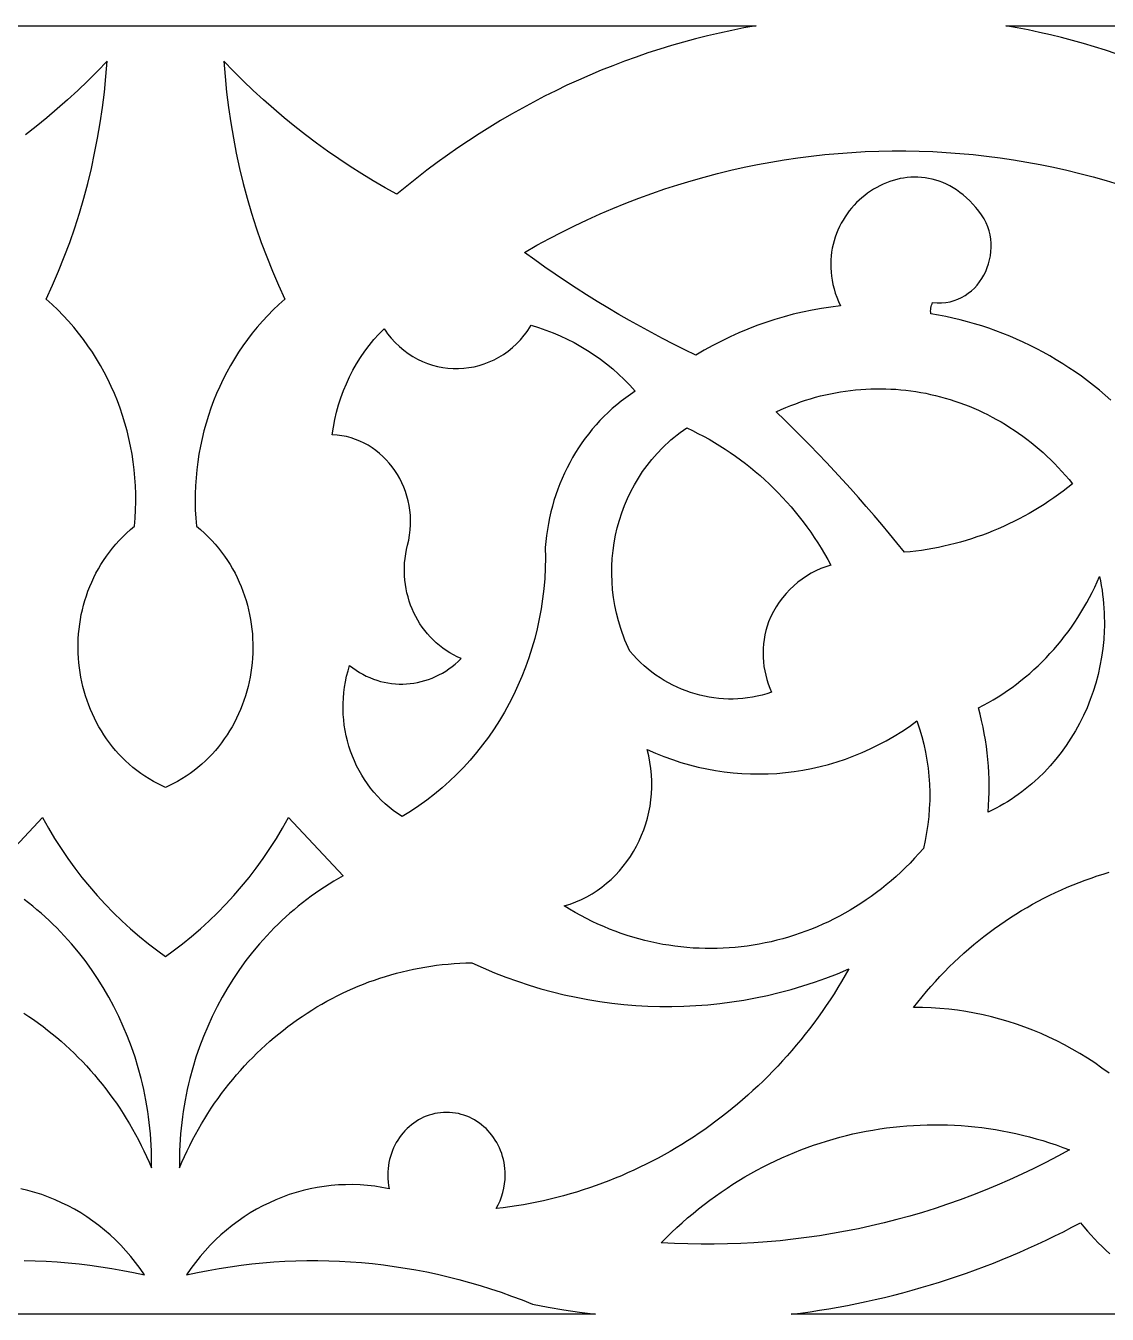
# Model space of a CAD drawing. Extents: x 1908 to 2928, y -299 to 721.
# Drawn here: x 2408.9 to 2476, y -198.6 to -118.6 of the extents above; entities that cross this region are included whole.
import ezdxf

# ---------------------------------------------------------------- set-up
doc = ezdxf.new("R2010")
doc.units = 0
doc.layers.add('BITMAP_LAYER', color=18, linetype='CONTINUOUS')

msp = doc.modelspace()

# ---------------------------------------------------------------- linework, layer by layer
at = {"layer": 'BITMAP_LAYER'}
for points in [[(2380.89, -118.579), (2417.554, -118.579), (2454.218, -118.579), (2453.46, -118.716), (2452.704, -118.866), (2451.952, -119.029), (2451.202, -119.204), (2450.455, -119.392), (2449.711, -119.592), (2448.971, -119.805), (2448.233, -120.031), (2447.5, -120.269), (2446.77, -120.519), (2446.044, -120.781), (2445.322, -121.056), (2444.604, -121.343), (2443.89, -121.641), (2443.181, -121.953), (2442.476, -122.276), (2441.776, -122.611), (2441.08, -122.958), (2440.39, -123.317), (2439.704, -123.687), (2439.024, -124.07), (2438.349, -124.464), (2437.679, -124.87), (2437.016, -125.288), (2436.358, -125.717), (2435.705, -126.157), (2435.059, -126.609), (2434.419, -127.073), (2433.785, -127.548), (2433.158, -128.034), (2432.537, -128.532), (2431.923, -129.041), (2431.184, -128.632), (2430.453, -128.208), (2429.731, -127.769), (2429.016, -127.315), (2428.311, -126.847), (2427.614, -126.364), (2426.926, -125.867), (2426.248, -125.356), (2425.579, -124.831), (2424.92, -124.292), (2424.271, -123.739), (2423.631, -123.173), (2423.002, -122.593), (2422.384, -122), (2421.776, -121.394), (2421.178, -120.775), (2421.252, -121.738), (2421.348, -122.699), (2421.466, -123.655), (2421.605, -124.608), (2421.767, -125.555), (2421.951, -126.498), (2422.156, -127.436), (2422.382, -128.368), (2422.63, -129.293), (2422.9, -130.212), (2423.19, -131.124), (2423.502, -132.028), (2423.835, -132.924), (2424.189, -133.812), (2424.563, -134.691), (2424.958, -135.561), (2424.594, -135.886), (2424.241, -136.221), (2423.9, -136.567), (2423.57, -136.923), (2423.251, -137.289), (2422.944, -137.665), (2422.649, -138.049), (2422.365, -138.442), (2422.094, -138.844), (2421.835, -139.254), (2421.588, -139.671), (2421.354, -140.096), (2421.132, -140.528), (2420.923, -140.967), (2420.726, -141.413), (2420.543, -141.864), (2420.373, -142.322), (2420.215, -142.784), (2420.072, -143.252), (2419.941, -143.725), (2419.824, -144.202), (2419.721, -144.683), (2419.632, -145.169), (2419.557, -145.657), (2419.496, -146.149), (2419.449, -146.644), (2419.416, -147.141), (2419.398, -147.64), (2419.395, -148.141), (2419.406, -148.643), (2419.432, -149.147), (2419.473, -149.652), (2419.726, -149.863), (2419.969, -150.081), (2420.202, -150.306), (2420.425, -150.536), (2420.639, -150.772), (2420.843, -151.014), (2421.038, -151.262), (2421.223, -151.514), (2421.398, -151.771), (2421.565, -152.033), (2421.721, -152.299), (2421.869, -152.569), (2422.007, -152.843), (2422.135, -153.12), (2422.255, -153.401), (2422.365, -153.685), (2422.466, -153.972), (2422.557, -154.261), (2422.64, -154.552), (2422.713, -154.846), (2422.778, -155.141), (2422.833, -155.438), (2422.879, -155.736), (2422.917, -156.035), (2422.945, -156.335), (2422.964, -156.635), (2422.975, -156.936), (2422.977, -157.236), (2422.97, -157.537), (2422.954, -157.837), (2422.929, -158.136), (2422.896, -158.434), (2422.854, -158.731), (2422.803, -159.026), (2422.744, -159.32), (2422.676, -159.611), (2422.6, -159.901), (2422.515, -160.187), (2422.422, -160.471), (2422.32, -160.752), (2422.21, -161.03), (2422.091, -161.304), (2421.964, -161.575), (2421.829, -161.841), (2421.685, -162.103), (2421.534, -162.36), (2421.374, -162.613), (2421.206, -162.861), (2421.03, -163.103), (2420.845, -163.339), (2420.653, -163.57), (2420.452, -163.795), (2420.244, -164.014), (2420.028, -164.225), (2419.803, -164.431), (2419.571, -164.628), (2419.331, -164.819), (2419.083, -165.002), (2418.828, -165.177), (2418.564, -165.344), (2418.293, -165.503), (2418.014, -165.653), (2417.728, -165.795), (2417.554, -165.873), (2417.38, -165.795), (2417.094, -165.653), (2416.815, -165.503), (2416.544, -165.344), (2416.28, -165.177), (2416.024, -165.002), (2415.777, -164.819), (2415.537, -164.628), (2415.304, -164.431), (2415.08, -164.225), (2414.864, -164.014), (2414.655, -163.795), (2414.455, -163.57), (2414.263, -163.339), (2414.078, -163.103), (2413.902, -162.861), (2413.734, -162.613), (2413.574, -162.36), (2413.422, -162.103), (2413.279, -161.841), (2413.144, -161.575), (2413.017, -161.304), (2412.898, -161.03), (2412.788, -160.752), (2412.686, -160.471), (2412.593, -160.187), (2412.508, -159.901), (2412.432, -159.611), (2412.364, -159.32), (2412.305, -159.026), (2412.254, -158.731), (2412.212, -158.434), (2412.179, -158.136), (2412.154, -157.837), (2412.138, -157.537), (2412.131, -157.236), (2412.133, -156.936), (2412.143, -156.635), (2412.163, -156.335), (2412.191, -156.035), (2412.228, -155.736), (2412.275, -155.438), (2412.33, -155.141), (2412.394, -154.846), (2412.468, -154.552), (2412.55, -154.261), (2412.642, -153.972), (2412.743, -153.685), (2412.853, -153.401), (2412.973, -153.12), (2413.101, -152.843), (2413.239, -152.569), (2413.387, -152.299), (2413.543, -152.033), (2413.709, -151.771), (2413.885, -151.514), (2414.07, -151.262), (2414.265, -151.014), (2414.469, -150.772), (2414.683, -150.536), (2414.906, -150.306), (2415.139, -150.081), (2415.382, -149.863), (2415.634, -149.652), (2415.676, -149.147), (2415.702, -148.643), (2415.713, -148.141), (2415.71, -147.64), (2415.692, -147.141), (2415.659, -146.644), (2415.612, -146.149), (2415.551, -145.657), (2415.476, -145.169), (2415.387, -144.683), (2415.283, -144.202), (2415.167, -143.725), (2415.036, -143.252), (2414.892, -142.784), (2414.735, -142.322), (2414.565, -141.864), (2414.382, -141.413), (2414.185, -140.967), (2413.976, -140.528), (2413.754, -140.096), (2413.52, -139.671), (2413.273, -139.254), (2413.014, -138.844), (2412.742, -138.442), (2412.459, -138.049), (2412.164, -137.665), (2411.857, -137.289), (2411.538, -136.923), (2411.208, -136.567), (2410.866, -136.221), (2410.514, -135.886), (2410.15, -135.561), (2410.545, -134.691), (2410.919, -133.812), (2411.273, -132.924), (2411.606, -132.028), (2411.917, -131.124), (2412.208, -130.212), (2412.477, -129.293), (2412.726, -128.368), (2412.952, -127.436), (2413.157, -126.498), (2413.341, -125.555), (2413.502, -124.608), (2413.642, -123.655), (2413.76, -122.699), (2413.856, -121.738), (2413.929, -120.775), (2413.332, -121.394), (2412.724, -122), (2412.106, -122.593), (2411.476, -123.173), (2410.837, -123.739), (2410.188, -124.292), (2409.529, -124.831), (2408.86, -125.356)], [(2476.569, -120.318), (2475.896, -120.096), (2475.219, -119.885), (2474.54, -119.685), (2473.858, -119.495), (2473.173, -119.316), (2472.486, -119.147), (2471.796, -118.989), (2471.104, -118.841), (2470.409, -118.705), (2469.713, -118.579), (2504.935, -118.579)], [(2476.238, -141.82), (2475.882, -141.509), (2475.52, -141.205), (2475.154, -140.91), (2474.782, -140.623), (2474.404, -140.345), (2474.022, -140.075), (2473.635, -139.813), (2473.244, -139.56), (2472.847, -139.315), (2472.446, -139.08), (2472.041, -138.852), (2471.632, -138.634), (2471.218, -138.425), (2470.801, -138.224), (2470.379, -138.033), (2469.954, -137.851), (2469.526, -137.678), (2469.093, -137.514), (2468.658, -137.359), (2468.219, -137.214), (2467.777, -137.078), (2467.333, -136.952), (2466.885, -136.835), (2466.435, -136.728), (2465.982, -136.631), (2465.527, -136.544), (2465.069, -136.466), (2465.056, -136.376), (2465.05, -136.285), (2465.051, -136.194), (2465.061, -136.104), (2465.077, -136.015), (2465.101, -135.927), (2465.133, -135.843), (2465.171, -135.761), (2465.454, -135.783), (2465.728, -135.782), (2465.994, -135.758), (2466.251, -135.711), (2466.499, -135.644), (2466.738, -135.557), (2466.965, -135.451), (2467.182, -135.327), (2467.388, -135.187), (2467.582, -135.031), (2467.763, -134.861), (2467.932, -134.677), (2468.087, -134.481), (2468.229, -134.274), (2468.356, -134.057), (2468.468, -133.831), (2468.566, -133.597), (2468.647, -133.356), (2468.712, -133.109), (2468.761, -132.858), (2468.792, -132.603), (2468.805, -132.346), (2468.801, -132.087), (2468.777, -131.827), (2468.734, -131.569), (2468.672, -131.312), (2468.589, -131.058), (2468.486, -130.809), (2468.361, -130.564), (2468.215, -130.325), (2468.046, -130.094), (2467.954, -129.981), (2467.855, -129.871), (2467.666, -129.653), (2467.473, -129.449), (2467.275, -129.26), (2467.074, -129.084), (2466.87, -128.923), (2466.662, -128.775), (2466.451, -128.64), (2466.238, -128.518), (2466.023, -128.409), (2465.806, -128.313), (2465.587, -128.23), (2465.367, -128.158), (2465.145, -128.099), (2464.923, -128.052), (2464.701, -128.016), (2464.478, -127.991), (2464.256, -127.978), (2464.033, -127.976), (2463.812, -127.984), (2463.592, -128.003), (2463.373, -128.032), (2463.155, -128.071), (2462.94, -128.121), (2462.727, -128.179), (2462.516, -128.248), (2462.308, -128.325), (2462.104, -128.412), (2461.902, -128.507), (2461.705, -128.611), (2461.511, -128.723), (2461.322, -128.844), (2461.137, -128.972), (2460.958, -129.108), (2460.783, -129.252), (2460.614, -129.402), (2460.451, -129.56), (2460.294, -129.725), (2460.143, -129.896), (2459.999, -130.074), (2459.862, -130.258), (2459.733, -130.448), (2459.61, -130.644), (2459.496, -130.845), (2459.39, -131.052), (2459.293, -131.264), (2459.204, -131.48), (2459.124, -131.702), (2459.054, -131.927), (2458.993, -132.157), (2458.943, -132.391), (2458.903, -132.629), (2458.873, -132.871), (2458.854, -133.116), (2458.846, -133.364), (2458.85, -133.615), (2458.865, -133.869), (2458.893, -134.125), (2458.933, -134.383), (2458.986, -134.644), (2459.051, -134.907), (2459.13, -135.171), (2459.222, -135.436), (2459.329, -135.703), (2459.449, -135.971), (2458.858, -136.043), (2458.27, -136.132), (2457.685, -136.236), (2457.103, -136.357), (2456.525, -136.494), (2455.95, -136.647), (2455.38, -136.815), (2454.814, -136.999), (2454.252, -137.199), (2453.696, -137.414), (2453.145, -137.645), (2452.599, -137.891), (2452.059, -138.152), (2451.525, -138.429), (2450.998, -138.72), (2450.477, -139.026), (2449.781, -138.69), (2449.088, -138.346), (2448.4, -137.993), (2447.715, -137.631), (2447.035, -137.261), (2446.359, -136.882), (2445.687, -136.496), (2445.019, -136.101), (2444.356, -135.697), (2443.697, -135.286), (2443.042, -134.866), (2442.392, -134.438), (2441.747, -134.002), (2441.106, -133.558), (2440.47, -133.106), (2439.839, -132.646), (2440.608, -132.21), (2441.382, -131.79), (2442.161, -131.385), (2442.944, -130.996), (2443.732, -130.623), (2444.525, -130.265), (2445.321, -129.924), (2446.122, -129.597), (2446.926, -129.287), (2447.734, -128.992), (2448.545, -128.713), (2449.359, -128.449), (2450.177, -128.201), (2450.997, -127.969), (2451.82, -127.752), (2452.645, -127.551), (2453.472, -127.365), (2454.302, -127.195), (2455.133, -127.04), (2455.966, -126.901), (2456.8, -126.778), (2457.636, -126.67), (2458.473, -126.577), (2459.31, -126.5), (2460.149, -126.439), (2460.987, -126.392), (2461.826, -126.362), (2462.665, -126.346), (2463.504, -126.346), (2464.343, -126.362), (2465.181, -126.393), (2466.019, -126.439), (2466.856, -126.501), (2467.691, -126.578), (2468.526, -126.67), (2469.359, -126.778), (2470.19, -126.901), (2471.019, -127.039), (2471.847, -127.192), (2472.672, -127.361), (2473.495, -127.545), (2474.315, -127.744), (2475.133, -127.959), (2475.947, -128.189), (2476.758, -128.434)], [(2406.527, -171.361), (2409.919, -167.74), (2410.285, -168.393), (2410.668, -169.034), (2411.069, -169.661), (2411.486, -170.275), (2411.919, -170.875), (2412.368, -171.46), (2412.833, -172.031), (2413.314, -172.586), (2413.809, -173.127), (2414.32, -173.651), (2414.844, -174.159), (2415.383, -174.651), (2415.936, -175.126), (2416.502, -175.584), (2417.081, -176.025), (2417.554, -176.362), (2418.026, -176.025), (2418.606, -175.584), (2419.172, -175.126), (2419.725, -174.651), (2420.263, -174.159), (2420.788, -173.651), (2421.299, -173.127), (2421.794, -172.586), (2422.275, -172.031), (2422.74, -171.46), (2423.189, -170.875), (2423.622, -170.275), (2424.039, -169.661), (2424.439, -169.034), (2424.823, -168.393), (2425.189, -167.74), (2428.581, -171.361), (2428.285, -171.527), (2427.993, -171.699), (2427.705, -171.875), (2427.42, -172.056), (2427.139, -172.243), (2426.862, -172.434), (2426.588, -172.63), (2426.318, -172.831), (2426.052, -173.036), (2425.79, -173.246), (2425.532, -173.46), (2425.278, -173.679), (2425.028, -173.902), (2424.781, -174.13), (2424.539, -174.361), (2424.301, -174.597), (2423.837, -175.081), (2423.39, -175.581), (2422.96, -176.096), (2422.547, -176.626), (2422.153, -177.171), (2421.776, -177.729), (2421.417, -178.3), (2421.077, -178.883), (2420.756, -179.479), (2420.454, -180.086), (2420.172, -180.705), (2419.91, -181.334), (2419.667, -181.972), (2419.446, -182.62), (2419.244, -183.277), (2419.064, -183.943), (2418.982, -184.278), (2418.906, -184.616), (2418.834, -184.955), (2418.769, -185.296), (2418.708, -185.638), (2418.653, -185.983), (2418.604, -186.329), (2418.56, -186.676), (2418.522, -187.024), (2418.49, -187.374), (2418.463, -187.726), (2418.443, -188.078), (2418.427, -188.432), (2418.418, -188.786), (2418.415, -189.142), (2418.417, -189.499), (2418.57, -189.141), (2418.728, -188.788), (2418.892, -188.438), (2419.061, -188.093), (2419.236, -187.751), (2419.416, -187.414), (2419.601, -187.081), (2419.792, -186.753), (2419.987, -186.429), (2420.188, -186.109), (2420.394, -185.794), (2420.604, -185.483), (2420.82, -185.176), (2421.04, -184.875), (2421.265, -184.578), (2421.495, -184.285), (2421.729, -183.998), (2421.968, -183.715), (2422.211, -183.437), (2422.458, -183.164), (2422.71, -182.896), (2422.966, -182.633), (2423.226, -182.375), (2423.49, -182.122), (2423.758, -181.874), (2424.03, -181.631), (2424.306, -181.394), (2424.586, -181.162), (2424.869, -180.935), (2425.156, -180.714), (2425.447, -180.498), (2425.741, -180.288), (2426.038, -180.083), (2426.339, -179.884), (2426.643, -179.69), (2426.95, -179.502), (2427.261, -179.32), (2427.574, -179.144), (2427.891, -178.973), (2428.21, -178.809), (2428.532, -178.65), (2428.857, -178.498), (2429.185, -178.351), (2429.516, -178.211), (2429.848, -178.077), (2430.184, -177.949), (2430.522, -177.827), (2430.862, -177.711), (2431.204, -177.602), (2431.549, -177.499), (2431.896, -177.403), (2432.245, -177.313), (2432.595, -177.23), (2432.948, -177.154), (2433.303, -177.084), (2433.659, -177.02), (2434.017, -176.964), (2434.377, -176.914), (2434.738, -176.871), (2435.101, -176.836), (2435.465, -176.807), (2435.831, -176.785), (2436.197, -176.77), (2436.565, -176.762), (2437.266, -177.078), (2437.971, -177.375), (2438.682, -177.652), (2439.398, -177.909), (2440.118, -178.147), (2440.842, -178.365), (2441.57, -178.564), (2442.301, -178.743), (2443.036, -178.902), (2443.773, -179.042), (2444.512, -179.162), (2445.254, -179.263), (2445.997, -179.344), (2446.742, -179.405), (2447.487, -179.446), (2448.233, -179.468), (2448.98, -179.471), (2449.726, -179.453), (2450.472, -179.416), (2451.217, -179.36), (2451.961, -179.283), (2452.704, -179.187), (2453.445, -179.072), (2454.183, -178.936), (2454.919, -178.781), (2455.653, -178.606), (2456.383, -178.412), (2457.109, -178.198), (2457.832, -177.964), (2458.55, -177.71), (2459.264, -177.437), (2459.973, -177.143), (2459.751, -177.533), (2459.523, -177.919), (2459.291, -178.301), (2459.054, -178.678), (2458.812, -179.051), (2458.565, -179.419), (2458.314, -179.783), (2458.058, -180.143), (2457.797, -180.498), (2457.532, -180.849), (2457.263, -181.195), (2456.989, -181.536), (2456.711, -181.873), (2456.428, -182.205), (2456.142, -182.533), (2455.851, -182.855), (2455.556, -183.173), (2455.257, -183.486), (2454.954, -183.794), (2454.647, -184.098), (2454.336, -184.396), (2454.021, -184.69), (2453.702, -184.978), (2453.38, -185.261), (2453.054, -185.54), (2452.725, -185.813), (2452.392, -186.081), (2452.055, -186.343), (2451.715, -186.601), (2451.371, -186.853), (2451.025, -187.1), (2450.675, -187.342), (2450.321, -187.578), (2449.965, -187.809), (2449.606, -188.034), (2449.243, -188.254), (2448.877, -188.468), (2448.509, -188.676), (2448.138, -188.88), (2447.763, -189.077), (2447.386, -189.269), (2447.007, -189.454), (2446.624, -189.635), (2446.239, -189.809), (2445.852, -189.977), (2445.462, -190.14), (2445.069, -190.297), (2444.675, -190.447), (2444.277, -190.592), (2443.878, -190.731), (2443.476, -190.863), (2443.073, -190.99), (2442.667, -191.11), (2442.259, -191.224), (2441.849, -191.332), (2441.437, -191.434), (2441.023, -191.529), (2440.608, -191.618), (2440.19, -191.701), (2439.771, -191.777), (2439.351, -191.847), (2438.928, -191.91), (2438.505, -191.967), (2438.079, -192.017), (2438.209, -191.781), (2438.322, -191.536), (2438.419, -191.283), (2438.499, -191.024), (2438.561, -190.758), (2438.607, -190.488), (2438.634, -190.214), (2438.643, -189.938), (2438.638, -189.738), (2438.624, -189.54), (2438.601, -189.345), (2438.569, -189.154), (2438.528, -188.965), (2438.479, -188.781), (2438.422, -188.6), (2438.357, -188.423), (2438.284, -188.251), (2438.203, -188.083), (2438.115, -187.92), (2438.021, -187.762), (2437.919, -187.61), (2437.811, -187.463), (2437.696, -187.321), (2437.575, -187.186), (2437.449, -187.057), (2437.316, -186.935), (2437.179, -186.819), (2437.036, -186.711), (2436.888, -186.61), (2436.735, -186.516), (2436.578, -186.43), (2436.417, -186.352), (2436.251, -186.282), (2436.082, -186.221), (2435.909, -186.169), (2435.732, -186.125), (2435.553, -186.091), (2435.37, -186.066), (2435.185, -186.051), (2434.997, -186.046), (2434.81, -186.051), (2434.625, -186.066), (2434.442, -186.091), (2434.263, -186.125), (2434.086, -186.169), (2433.913, -186.221), (2433.744, -186.282), (2433.578, -186.352), (2433.417, -186.43), (2433.26, -186.516), (2433.107, -186.61), (2432.959, -186.711), (2432.816, -186.819), (2432.678, -186.935), (2432.546, -187.057), (2432.42, -187.186), (2432.299, -187.321), (2432.184, -187.463), (2432.076, -187.61), (2431.974, -187.762), (2431.88, -187.92), (2431.792, -188.083), (2431.711, -188.251), (2431.638, -188.423), (2431.573, -188.6), (2431.516, -188.781), (2431.467, -188.965), (2431.426, -189.154), (2431.394, -189.345), (2431.371, -189.54), (2431.356, -189.738), (2431.352, -189.938), (2431.357, -190.158), (2431.374, -190.374), (2431.402, -190.586), (2431.441, -190.794), (2430.99, -190.706), (2430.538, -190.636), (2430.086, -190.584), (2429.634, -190.55), (2429.184, -190.534), (2428.735, -190.535), (2428.288, -190.553), (2427.842, -190.589), (2427.4, -190.642), (2426.96, -190.711), (2426.524, -190.797), (2426.091, -190.9), (2425.663, -191.018), (2425.239, -191.153), (2424.82, -191.304), (2424.407, -191.471), (2424, -191.653), (2423.598, -191.851), (2423.204, -192.063), (2422.816, -192.291), (2422.436, -192.534), (2422.064, -192.792), (2421.699, -193.064), (2421.344, -193.35), (2420.998, -193.651), (2420.661, -193.966), (2420.334, -194.294), (2420.017, -194.637), (2419.711, -194.992), (2419.416, -195.362), (2419.133, -195.744), (2418.861, -196.139), (2419.535, -195.992), (2420.21, -195.859), (2420.886, -195.738), (2421.564, -195.631), (2422.242, -195.537), (2422.922, -195.457), (2423.602, -195.389), (2424.282, -195.335), (2424.963, -195.294), (2425.643, -195.266), (2426.324, -195.252), (2427.005, -195.25), (2427.685, -195.262), (2428.365, -195.287), (2429.044, -195.324), (2429.722, -195.375), (2430.4, -195.439), (2431.076, -195.516), (2431.751, -195.606), (2432.424, -195.709), (2433.096, -195.825), (2433.766, -195.954), (2434.434, -196.096), (2435.099, -196.25), (2435.763, -196.418), (2436.424, -196.599), (2437.082, -196.792), (2437.738, -196.998), (2438.391, -197.217), (2439.041, -197.449), (2439.687, -197.694), (2440.33, -197.952), (2441.304, -198.138), (2442.28, -198.305), (2443.258, -198.452), (2444.239, -198.579), (2390.869, -198.579)], [(2476.128, -183.618), (2475.685, -183.292), (2475.235, -182.978), (2474.777, -182.678), (2474.313, -182.39), (2473.842, -182.115), (2473.365, -181.853), (2472.882, -181.605), (2472.393, -181.37), (2471.899, -181.149), (2471.399, -180.941), (2470.894, -180.747), (2470.385, -180.567), (2469.871, -180.401), (2469.353, -180.249), (2468.831, -180.111), (2468.305, -179.988), (2467.775, -179.879), (2467.243, -179.785), (2466.707, -179.705), (2466.169, -179.64), (2465.628, -179.59), (2465.085, -179.555), (2464.539, -179.536), (2463.992, -179.531), (2464.253, -179.197), (2464.518, -178.868), (2464.788, -178.545), (2465.063, -178.228), (2465.341, -177.916), (2465.625, -177.61), (2465.912, -177.31), (2466.204, -177.016), (2466.5, -176.727), (2466.8, -176.444), (2467.104, -176.168), (2467.411, -175.897), (2467.723, -175.632), (2468.038, -175.373), (2468.357, -175.12), (2468.68, -174.873), (2469.006, -174.632), (2469.335, -174.397), (2469.668, -174.169), (2470.004, -173.946), (2470.343, -173.73), (2470.685, -173.52), (2471.031, -173.316), (2471.379, -173.118), (2471.73, -172.927), (2472.084, -172.742), (2472.441, -172.564), (2472.8, -172.392), (2473.162, -172.226), (2473.526, -172.067), (2473.892, -171.914), (2474.261, -171.768), (2474.632, -171.629), (2475.006, -171.496), (2475.381, -171.369), (2475.758, -171.249), (2476.137, -171.136)], [(2408.769, -179.884), (2409.07, -180.083), (2409.367, -180.288), (2409.661, -180.498), (2409.952, -180.714), (2410.239, -180.935), (2410.522, -181.162), (2410.802, -181.394), (2411.078, -181.631), (2411.35, -181.874), (2411.618, -182.122), (2411.882, -182.375), (2412.142, -182.633), (2412.398, -182.896), (2412.65, -183.164), (2412.897, -183.437), (2413.14, -183.715), (2413.379, -183.998), (2413.613, -184.285), (2413.843, -184.578), (2414.068, -184.875), (2414.288, -185.176), (2414.503, -185.483), (2414.714, -185.794), (2414.92, -186.109), (2415.121, -186.429), (2415.316, -186.753), (2415.507, -187.081), (2415.692, -187.414), (2415.872, -187.751), (2416.047, -188.093), (2416.216, -188.438), (2416.38, -188.788), (2416.538, -189.141), (2416.691, -189.499), (2416.693, -189.142), (2416.69, -188.786), (2416.68, -188.432), (2416.665, -188.078), (2416.644, -187.726), (2416.618, -187.374), (2416.585, -187.024), (2416.547, -186.676), (2416.504, -186.329), (2416.454, -185.983), (2416.4, -185.638), (2416.339, -185.296), (2416.273, -184.955), (2416.202, -184.616), (2416.126, -184.278), (2416.043, -183.943), (2415.863, -183.277), (2415.662, -182.62), (2415.44, -181.972), (2415.198, -181.334), (2414.936, -180.705), (2414.653, -180.086), (2414.352, -179.479), (2414.031, -178.883), (2413.691, -178.3), (2413.332, -177.729), (2412.955, -177.171), (2412.56, -176.626), (2412.148, -176.096), (2411.718, -175.581), (2411.271, -175.081), (2410.807, -174.597), (2410.569, -174.361), (2410.327, -174.13), (2410.08, -173.902), (2409.83, -173.679), (2409.576, -173.46), (2409.318, -173.246), (2409.055, -173.036), (2408.789, -172.831)], [(2408.784, -195.252), (2409.464, -195.266), (2410.145, -195.294), (2410.826, -195.335), (2411.506, -195.389), (2412.186, -195.457), (2412.865, -195.537), (2413.544, -195.631), (2414.221, -195.738), (2414.898, -195.859), (2415.573, -195.992), (2416.247, -196.139), (2415.975, -195.744), (2415.692, -195.362), (2415.397, -194.992), (2415.091, -194.637), (2414.774, -194.294), (2414.447, -193.966), (2414.11, -193.651), (2413.764, -193.35), (2413.408, -193.064), (2413.044, -192.792), (2412.672, -192.534), (2412.292, -192.291), (2411.904, -192.063), (2411.51, -191.851), (2411.108, -191.653), (2410.701, -191.471), (2410.287, -191.304), (2409.869, -191.153), (2409.445, -191.018), (2409.017, -190.9), (2408.584, -190.797)], [(2482.804, -198.579), (2456.395, -198.579), (2456.98, -198.505), (2457.563, -198.424), (2458.146, -198.336), (2458.727, -198.242), (2459.307, -198.14), (2459.886, -198.032), (2460.464, -197.918), (2461.04, -197.796), (2461.615, -197.668), (2462.189, -197.533), (2462.761, -197.392), (2463.332, -197.244), (2463.901, -197.089), (2464.468, -196.927), (2465.034, -196.759), (2465.598, -196.585), (2466.16, -196.403), (2466.721, -196.216), (2467.279, -196.021), (2467.836, -195.82), (2468.391, -195.613), (2468.944, -195.399), (2469.494, -195.178), (2470.043, -194.952), (2470.589, -194.718), (2471.133, -194.478), (2471.675, -194.232), (2472.215, -193.979), (2472.752, -193.72), (2473.286, -193.455), (2473.819, -193.183), (2474.348, -192.904), (2474.561, -193.161), (2474.779, -193.412), (2475, -193.659), (2475.225, -193.901), (2475.454, -194.138), (2475.686, -194.37), (2475.922, -194.597), (2476.162, -194.82)]]:
    msp.add_lwpolyline(points, dxfattribs=at)
for points in [[(2440.713, -137.315), (2441.168, -137.47), (2441.616, -137.64), (2442.058, -137.827), (2442.493, -138.031), (2442.921, -138.25), (2443.341, -138.485), (2443.753, -138.735), (2444.157, -139), (2444.551, -139.281), (2444.937, -139.576), (2445.313, -139.885), (2445.679, -140.209), (2446.035, -140.547), (2446.38, -140.899), (2446.714, -141.264), (2446.416, -141.463), (2446.124, -141.671), (2445.839, -141.888), (2445.561, -142.113), (2445.29, -142.347), (2445.027, -142.588), (2444.771, -142.837), (2444.522, -143.094), (2444.281, -143.358), (2444.048, -143.629), (2443.823, -143.907), (2443.606, -144.191), (2443.397, -144.482), (2443.196, -144.78), (2443.004, -145.083), (2442.82, -145.393), (2442.645, -145.707), (2442.478, -146.028), (2442.32, -146.354), (2442.172, -146.684), (2442.032, -147.02), (2441.902, -147.36), (2441.781, -147.704), (2441.669, -148.053), (2441.567, -148.405), (2441.475, -148.762), (2441.392, -149.122), (2441.32, -149.485), (2441.257, -149.851), (2441.205, -150.221), (2441.163, -150.593), (2441.131, -150.968), (2441.14, -151.614), (2441.127, -152.257), (2441.094, -152.896), (2441.04, -153.531), (2440.966, -154.162), (2440.872, -154.788), (2440.759, -155.408), (2440.625, -156.022), (2440.473, -156.629), (2440.301, -157.229), (2440.111, -157.822), (2439.902, -158.407), (2439.676, -158.983), (2439.431, -159.551), (2439.168, -160.109), (2438.888, -160.657), (2438.591, -161.195), (2438.277, -161.721), (2437.946, -162.237), (2437.599, -162.74), (2437.236, -163.231), (2436.857, -163.71), (2436.462, -164.175), (2436.051, -164.626), (2435.626, -165.063), (2435.186, -165.485), (2434.731, -165.892), (2434.262, -166.283), (2433.778, -166.658), (2433.281, -167.017), (2432.77, -167.358), (2432.246, -167.681), (2431.965, -167.498), (2431.694, -167.303), (2431.433, -167.097), (2431.183, -166.881), (2430.943, -166.654), (2430.713, -166.418), (2430.495, -166.172), (2430.287, -165.917), (2430.091, -165.654), (2429.905, -165.383), (2429.731, -165.104), (2429.569, -164.819), (2429.418, -164.526), (2429.279, -164.228), (2429.153, -163.923), (2429.038, -163.614), (2428.936, -163.299), (2428.846, -162.98), (2428.769, -162.657), (2428.704, -162.331), (2428.653, -162.001), (2428.614, -161.669), (2428.589, -161.334), (2428.577, -160.998), (2428.579, -160.66), (2428.595, -160.322), (2428.624, -159.983), (2428.668, -159.644), (2428.725, -159.305), (2428.797, -158.967), (2428.884, -158.631), (2428.985, -158.296), (2429.183, -158.45), (2429.386, -158.592), (2429.593, -158.724), (2429.804, -158.844), (2430.019, -158.954), (2430.237, -159.053), (2430.458, -159.14), (2430.682, -159.217), (2430.907, -159.284), (2431.135, -159.339), (2431.363, -159.383), (2431.593, -159.417), (2431.824, -159.44), (2432.056, -159.452), (2432.287, -159.454), (2432.518, -159.445), (2432.749, -159.425), (2432.979, -159.395), (2433.207, -159.354), (2433.434, -159.302), (2433.658, -159.24), (2433.881, -159.167), (2434.101, -159.084), (2434.318, -158.99), (2434.531, -158.886), (2434.741, -158.771), (2434.946, -158.646), (2435.148, -158.51), (2435.344, -158.364), (2435.536, -158.208), (2435.722, -158.041), (2435.902, -157.864), (2435.659, -157.756), (2435.423, -157.638), (2435.194, -157.508), (2434.973, -157.369), (2434.759, -157.219), (2434.553, -157.06), (2434.356, -156.892), (2434.167, -156.715), (2433.986, -156.529), (2433.814, -156.336), (2433.651, -156.135), (2433.496, -155.926), (2433.351, -155.711), (2433.216, -155.49), (2433.09, -155.262), (2432.973, -155.028), (2432.867, -154.79), (2432.77, -154.546), (2432.684, -154.298), (2432.608, -154.045), (2432.543, -153.789), (2432.489, -153.529), (2432.446, -153.266), (2432.414, -153.001), (2432.393, -152.733), (2432.384, -152.464), (2432.386, -152.193), (2432.4, -151.921), (2432.427, -151.648), (2432.466, -151.374), (2432.517, -151.101), (2432.581, -150.828), (2432.653, -150.513), (2432.708, -150.199), (2432.744, -149.886), (2432.764, -149.574), (2432.766, -149.266), (2432.753, -148.96), (2432.722, -148.657), (2432.677, -148.359), (2432.616, -148.066), (2432.54, -147.778), (2432.449, -147.495), (2432.345, -147.22), (2432.226, -146.951), (2432.095, -146.69), (2431.95, -146.437), (2431.793, -146.193), (2431.624, -145.958), (2431.443, -145.734), (2431.251, -145.52), (2431.048, -145.317), (2430.834, -145.126), (2430.611, -144.947), (2430.377, -144.782), (2430.134, -144.629), (2429.883, -144.491), (2429.622, -144.368), (2429.354, -144.259), (2429.078, -144.167), (2428.794, -144.091), (2428.504, -144.032), (2428.207, -143.991), (2427.904, -143.968), (2427.975, -143.497), (2428.064, -143.031), (2428.172, -142.571), (2428.297, -142.118), (2428.441, -141.671), (2428.602, -141.232), (2428.781, -140.802), (2428.977, -140.38), (2429.189, -139.967), (2429.418, -139.564), (2429.663, -139.172), (2429.923, -138.791), (2430.2, -138.421), (2430.492, -138.064), (2430.798, -137.72), (2431.12, -137.388), (2431.228, -137.545), (2431.339, -137.696), (2431.572, -137.982), (2431.817, -138.249), (2432.075, -138.495), (2432.343, -138.72), (2432.621, -138.925), (2432.908, -139.11), (2433.203, -139.275), (2433.505, -139.419), (2433.813, -139.543), (2434.126, -139.646), (2434.444, -139.73), (2434.765, -139.793), (2435.088, -139.836), (2435.413, -139.858), (2435.738, -139.861), (2436.063, -139.843), (2436.387, -139.806), (2436.708, -139.748), (2437.026, -139.67), (2437.34, -139.572), (2437.649, -139.454), (2437.952, -139.316), (2438.248, -139.158), (2438.536, -138.981), (2438.815, -138.783), (2439.085, -138.565), (2439.343, -138.327), (2439.591, -138.07), (2439.825, -137.792), (2439.937, -137.646), (2440.046, -137.495), (2440.151, -137.339), (2440.253, -137.178)], [(2462.271, -141.119), (2462.582, -141.132), (2462.894, -141.15), (2463.204, -141.176), (2463.514, -141.208), (2463.824, -141.246), (2464.132, -141.291), (2464.439, -141.343), (2464.745, -141.4), (2465.05, -141.465), (2465.354, -141.535), (2465.657, -141.612), (2465.958, -141.695), (2466.257, -141.785), (2466.555, -141.881), (2466.851, -141.983), (2467.145, -142.091), (2467.437, -142.205), (2467.728, -142.326), (2468.016, -142.453), (2468.302, -142.586), (2468.586, -142.725), (2468.867, -142.871), (2469.146, -143.022), (2469.423, -143.179), (2469.696, -143.343), (2469.967, -143.512), (2470.236, -143.688), (2470.501, -143.869), (2470.763, -144.057), (2471.022, -144.25), (2471.278, -144.449), (2471.531, -144.654), (2471.78, -144.865), (2472.026, -145.082), (2472.268, -145.305), (2472.506, -145.533), (2472.741, -145.767), (2472.972, -146.007), (2473.199, -146.253), (2473.422, -146.504), (2473.64, -146.761), (2473.855, -147.024), (2473.569, -147.25), (2473.28, -147.471), (2472.988, -147.686), (2472.692, -147.896), (2472.394, -148.099), (2472.092, -148.297), (2471.787, -148.489), (2471.479, -148.674), (2471.169, -148.854), (2470.855, -149.028), (2470.539, -149.196), (2470.221, -149.358), (2469.899, -149.513), (2469.576, -149.663), (2469.25, -149.806), (2468.921, -149.943), (2468.591, -150.074), (2468.258, -150.199), (2467.923, -150.317), (2467.587, -150.43), (2467.248, -150.535), (2466.907, -150.635), (2466.565, -150.728), (2466.221, -150.814), (2465.876, -150.894), (2465.529, -150.968), (2465.18, -151.035), (2464.831, -151.095), (2464.479, -151.149), (2464.127, -151.196), (2463.774, -151.237), (2463.419, -151.271), (2462.955, -150.693), (2462.486, -150.119), (2462.013, -149.549), (2461.536, -148.984), (2461.054, -148.423), (2460.567, -147.866), (2460.076, -147.314), (2459.581, -146.766), (2459.081, -146.223), (2458.578, -145.685), (2458.069, -145.151), (2457.557, -144.622), (2457.04, -144.097), (2456.519, -143.577), (2455.994, -143.062), (2455.465, -142.551), (2455.765, -142.413), (2456.066, -142.283), (2456.369, -142.159), (2456.674, -142.043), (2456.979, -141.934), (2457.286, -141.831), (2457.593, -141.735), (2457.902, -141.647), (2458.211, -141.565), (2458.521, -141.49), (2458.832, -141.422), (2459.144, -141.361), (2459.456, -141.307), (2459.768, -141.259), (2460.081, -141.218), (2460.394, -141.184), (2460.707, -141.156), (2461.02, -141.136), (2461.333, -141.122), (2461.646, -141.114), (2461.958, -141.113)], [(2450.258, -143.717), (2450.606, -143.889), (2450.951, -144.069), (2451.291, -144.256), (2451.627, -144.45), (2451.959, -144.651), (2452.287, -144.86), (2452.611, -145.074), (2452.93, -145.296), (2453.245, -145.525), (2453.556, -145.759), (2453.861, -146.001), (2454.162, -146.249), (2454.458, -146.503), (2454.749, -146.764), (2455.035, -147.03), (2455.316, -147.303), (2455.592, -147.582), (2455.863, -147.867), (2456.128, -148.157), (2456.388, -148.454), (2456.642, -148.756), (2456.891, -149.063), (2457.134, -149.376), (2457.371, -149.695), (2457.602, -150.019), (2457.827, -150.348), (2458.047, -150.682), (2458.26, -151.022), (2458.467, -151.366), (2458.667, -151.716), (2458.862, -152.07), (2458.541, -152.168), (2458.229, -152.285), (2457.924, -152.421), (2457.629, -152.574), (2457.343, -152.744), (2457.067, -152.93), (2456.801, -153.133), (2456.547, -153.351), (2456.305, -153.584), (2456.076, -153.831), (2455.859, -154.092), (2455.656, -154.366), (2455.468, -154.653), (2455.294, -154.953), (2455.136, -155.264), (2454.994, -155.585), (2454.903, -155.854), (2454.827, -156.126), (2454.764, -156.4), (2454.714, -156.677), (2454.679, -156.956), (2454.656, -157.235), (2454.648, -157.515), (2454.653, -157.795), (2454.672, -158.074), (2454.704, -158.353), (2454.75, -158.629), (2454.809, -158.903), (2454.882, -159.174), (2454.968, -159.441), (2455.067, -159.704), (2455.18, -159.963), (2454.885, -160.056), (2454.587, -160.138), (2454.289, -160.207), (2453.99, -160.265), (2453.69, -160.311), (2453.39, -160.346), (2453.09, -160.369), (2452.79, -160.38), (2452.491, -160.38), (2452.192, -160.368), (2451.894, -160.346), (2451.598, -160.312), (2451.304, -160.267), (2451.011, -160.211), (2450.721, -160.144), (2450.433, -160.066), (2450.148, -159.978), (2449.865, -159.879), (2449.586, -159.769), (2449.311, -159.648), (2449.04, -159.518), (2448.772, -159.376), (2448.509, -159.225), (2448.251, -159.063), (2447.998, -158.892), (2447.75, -158.71), (2447.507, -158.518), (2447.27, -158.316), (2447.04, -158.105), (2446.815, -157.884), (2446.598, -157.653), (2446.387, -157.412), (2446.277, -157.182), (2446.173, -156.951), (2446.075, -156.717), (2445.982, -156.483), (2445.895, -156.247), (2445.814, -156.01), (2445.668, -155.532), (2445.545, -155.051), (2445.444, -154.568), (2445.364, -154.082), (2445.306, -153.595), (2445.27, -153.107), (2445.255, -152.62), (2445.261, -152.133), (2445.288, -151.649), (2445.335, -151.167), (2445.403, -150.689), (2445.492, -150.215), (2445.6, -149.745), (2445.729, -149.282), (2445.877, -148.825), (2446.044, -148.375), (2446.231, -147.934), (2446.437, -147.501), (2446.662, -147.078), (2446.905, -146.666), (2447.167, -146.264), (2447.448, -145.875), (2447.746, -145.499), (2448.063, -145.136), (2448.397, -144.787), (2448.57, -144.618), (2448.748, -144.453), (2448.93, -144.293), (2449.117, -144.136), (2449.308, -143.983), (2449.503, -143.835), (2449.702, -143.691), (2449.906, -143.552)], [(2475.593, -153.05), (2475.643, -153.332), (2475.688, -153.614), (2475.726, -153.897), (2475.758, -154.178), (2475.785, -154.46), (2475.805, -154.741), (2475.82, -155.022), (2475.829, -155.303), (2475.832, -155.582), (2475.83, -155.862), (2475.822, -156.14), (2475.789, -156.694), (2475.734, -157.243), (2475.657, -157.788), (2475.558, -158.328), (2475.439, -158.861), (2475.298, -159.387), (2475.138, -159.906), (2474.957, -160.417), (2474.756, -160.918), (2474.535, -161.41), (2474.296, -161.892), (2474.037, -162.362), (2473.76, -162.821), (2473.465, -163.267), (2473.152, -163.701), (2472.821, -164.12), (2472.473, -164.525), (2472.109, -164.915), (2471.727, -165.289), (2471.53, -165.47), (2471.33, -165.647), (2471.125, -165.819), (2470.916, -165.987), (2470.703, -166.15), (2470.487, -166.309), (2470.266, -166.464), (2470.042, -166.613), (2469.814, -166.758), (2469.583, -166.898), (2469.347, -167.032), (2469.108, -167.162), (2468.866, -167.287), (2468.62, -167.406), (2468.649, -166.997), (2468.67, -166.588), (2468.681, -166.179), (2468.683, -165.769), (2468.676, -165.36), (2468.661, -164.952), (2468.636, -164.544), (2468.602, -164.137), (2468.56, -163.731), (2468.508, -163.326), (2468.448, -162.922), (2468.379, -162.52), (2468.301, -162.119), (2468.214, -161.721), (2468.118, -161.324), (2468.013, -160.929), (2468.324, -160.768), (2468.63, -160.599), (2468.933, -160.424), (2469.231, -160.242), (2469.525, -160.053), (2469.815, -159.858), (2470.1, -159.656), (2470.381, -159.448), (2470.657, -159.233), (2470.929, -159.013), (2471.196, -158.786), (2471.457, -158.553), (2471.714, -158.314), (2471.966, -158.069), (2472.213, -157.818), (2472.454, -157.562), (2472.69, -157.3), (2472.921, -157.033), (2473.146, -156.76), (2473.366, -156.482), (2473.58, -156.199), (2473.788, -155.911), (2473.991, -155.617), (2474.188, -155.319), (2474.378, -155.016), (2474.563, -154.708), (2474.741, -154.396), (2474.913, -154.079), (2475.079, -153.758), (2475.238, -153.432), (2475.391, -153.102), (2475.537, -152.768)], [(2464.36, -162.222), (2464.501, -162.705), (2464.625, -163.191), (2464.73, -163.681), (2464.818, -164.175), (2464.888, -164.671), (2464.94, -165.17), (2464.974, -165.67), (2464.99, -166.171), (2464.988, -166.673), (2464.967, -167.174), (2464.929, -167.675), (2464.873, -168.174), (2464.799, -168.672), (2464.706, -169.168), (2464.595, -169.66), (2464.325, -169.969), (2464.05, -170.27), (2463.769, -170.564), (2463.484, -170.849), (2463.194, -171.128), (2462.9, -171.398), (2462.601, -171.661), (2462.297, -171.916), (2461.99, -172.163), (2461.678, -172.403), (2461.362, -172.634), (2461.042, -172.858), (2460.719, -173.074), (2460.392, -173.283), (2460.062, -173.483), (2459.728, -173.675), (2459.391, -173.86), (2459.051, -174.037), (2458.708, -174.205), (2458.362, -174.366), (2458.013, -174.518), (2457.662, -174.663), (2457.309, -174.8), (2456.953, -174.928), (2456.595, -175.049), (2456.235, -175.161), (2455.873, -175.265), (2455.509, -175.361), (2455.143, -175.449), (2454.776, -175.529), (2454.408, -175.6), (2454.038, -175.664), (2453.667, -175.719), (2453.295, -175.765), (2452.923, -175.804), (2452.549, -175.834), (2452.175, -175.856), (2451.8, -175.869), (2451.425, -175.875), (2451.05, -175.871), (2450.674, -175.86), (2450.299, -175.84), (2449.923, -175.811), (2449.548, -175.774), (2449.173, -175.728), (2448.799, -175.674), (2448.426, -175.612), (2448.053, -175.541), (2447.681, -175.461), (2447.31, -175.373), (2446.94, -175.276), (2446.572, -175.17), (2446.205, -175.056), (2445.839, -174.933), (2445.475, -174.802), (2445.113, -174.661), (2444.753, -174.512), (2444.395, -174.354), (2444.039, -174.188), (2443.686, -174.012), (2443.335, -173.828), (2442.986, -173.635), (2442.64, -173.433), (2442.297, -173.222), (2442.664, -173.108), (2443.021, -172.975), (2443.368, -172.824), (2443.704, -172.655), (2444.03, -172.471), (2444.344, -172.27), (2444.646, -172.054), (2444.936, -171.823), (2445.215, -171.578), (2445.48, -171.32), (2445.733, -171.048), (2445.972, -170.765), (2446.198, -170.47), (2446.409, -170.164), (2446.607, -169.848), (2446.79, -169.522), (2446.958, -169.187), (2447.11, -168.844), (2447.247, -168.493), (2447.368, -168.135), (2447.473, -167.77), (2447.561, -167.399), (2447.632, -167.023), (2447.686, -166.643), (2447.722, -166.258), (2447.741, -165.87), (2447.741, -165.48), (2447.722, -165.087), (2447.685, -164.693), (2447.628, -164.297), (2447.551, -163.902), (2447.455, -163.507), (2447.972, -163.736), (2448.494, -163.947), (2449.02, -164.139), (2449.549, -164.312), (2450.082, -164.466), (2450.618, -164.602), (2451.156, -164.719), (2451.696, -164.818), (2452.238, -164.898), (2452.781, -164.96), (2453.325, -165.004), (2453.869, -165.029), (2454.413, -165.036), (2454.957, -165.024), (2455.5, -164.995), (2456.042, -164.947), (2456.582, -164.881), (2457.12, -164.797), (2457.655, -164.695), (2458.188, -164.575), (2458.717, -164.437), (2459.243, -164.281), (2459.764, -164.107), (2460.281, -163.915), (2460.793, -163.706), (2461.299, -163.478), (2461.8, -163.234), (2462.294, -162.971), (2462.782, -162.691), (2463.262, -162.393), (2463.735, -162.078), (2464.201, -161.745)], [(2465.678, -186.815), (2466.102, -186.825), (2466.526, -186.843), (2466.95, -186.869), (2467.374, -186.903), (2467.798, -186.945), (2468.222, -186.994), (2468.646, -187.052), (2469.069, -187.117), (2469.491, -187.191), (2469.914, -187.273), (2470.335, -187.362), (2470.756, -187.46), (2471.175, -187.566), (2471.594, -187.68), (2472.012, -187.802), (2472.429, -187.932), (2472.844, -188.07), (2473.258, -188.217), (2473.671, -188.372), (2472.937, -188.772), (2472.197, -189.158), (2471.452, -189.53), (2470.702, -189.889), (2469.947, -190.233), (2469.187, -190.564), (2468.423, -190.88), (2467.654, -191.183), (2466.881, -191.471), (2466.104, -191.746), (2465.323, -192.006), (2464.539, -192.252), (2463.75, -192.484), (2462.959, -192.702), (2462.164, -192.905), (2461.366, -193.094), (2460.566, -193.269), (2459.762, -193.429), (2458.956, -193.575), (2458.148, -193.706), (2457.337, -193.823), (2456.525, -193.925), (2455.711, -194.013), (2454.895, -194.086), (2454.077, -194.145), (2453.258, -194.188), (2452.438, -194.217), (2451.617, -194.231), (2450.796, -194.23), (2449.973, -194.215), (2449.15, -194.184), (2448.327, -194.139), (2448.645, -193.818), (2448.967, -193.504), (2449.293, -193.196), (2449.624, -192.896), (2449.959, -192.603), (2450.298, -192.316), (2450.641, -192.037), (2450.988, -191.765), (2451.338, -191.499), (2451.692, -191.241), (2452.05, -190.99), (2452.411, -190.746), (2452.776, -190.509), (2453.144, -190.279), (2453.516, -190.056), (2453.89, -189.841), (2454.267, -189.633), (2454.648, -189.432), (2455.031, -189.238), (2455.417, -189.051), (2455.805, -188.872), (2456.196, -188.7), (2456.59, -188.536), (2456.986, -188.378), (2457.384, -188.229), (2457.784, -188.086), (2458.187, -187.951), (2458.591, -187.824), (2458.998, -187.703), (2459.406, -187.591), (2459.816, -187.486), (2460.227, -187.388), (2460.64, -187.298), (2461.054, -187.216), (2461.47, -187.141), (2461.887, -187.074), (2462.305, -187.014), (2462.724, -186.962), (2463.144, -186.918), (2463.564, -186.881), (2463.986, -186.853), (2464.408, -186.832), (2464.831, -186.818), (2465.254, -186.813)]]:
    msp.add_lwpolyline(points, close=True, dxfattribs=at)

doc.saveas('drawing.dxf')
